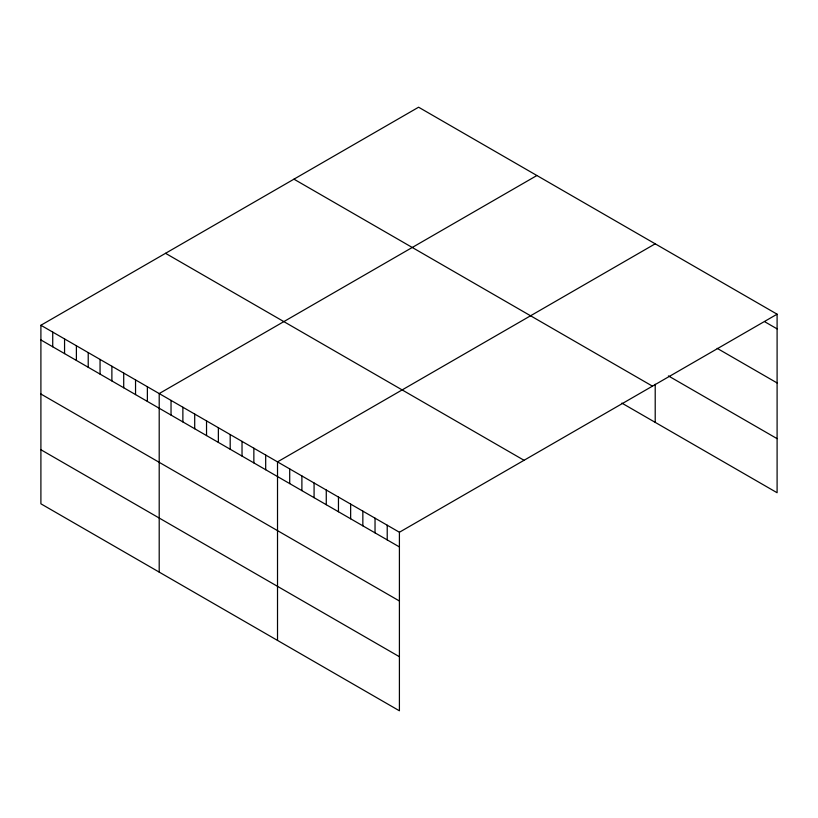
<?xml version="1.0" encoding="UTF-8"?>
<svg xmlns="http://www.w3.org/2000/svg" width="818" height="818" viewBox="0 0 818 818"><rect width="100%" height="100%" fill="white"/><g stroke="black" fill="none" stroke-linecap="round" stroke-linejoin="round"><path stroke-width="1.23" d="M40.9 325.267L399.409 532.252L399.409 710.791L40.9 503.806L40.9 325.267L418.591 107.209L777.1 314.194L777.1 492.733L621.864 403.11M536.905 175.512L159.203 393.57L159.203 572.109M655.208 243.815L277.517 461.873L277.517 640.412M399.409 532.252L777.1 314.194M764.912 321.842L777.1 328.877M717.171 348.345L777.1 382.947M668.408 375.912L777.1 438.663M293.959 179.173L652.457 386.147M165.543 253.314L524.041 460.289M40.9 339.951L399.409 546.935M40.9 394.02L399.409 601.005M40.9 449.736L399.409 656.721M655.208 384.266L655.208 422.354M387.221 525.217L387.221 539.9M375.033 518.172L375.033 532.866M362.844 511.138L362.844 525.821M350.646 504.103L350.646 518.786M338.458 497.068L338.458 511.751M326.27 490.023L326.27 504.716M314.081 482.988L314.081 497.671M301.893 475.953L301.893 490.636M289.705 468.918L289.705 483.602M265.686 455.043L265.686 469.736M253.856 448.213L253.856 462.906M242.026 441.383L242.026 456.076M230.195 434.552L230.195 449.246M218.365 427.722L218.365 442.405M206.535 420.892L206.535 435.575M194.704 414.061L194.704 428.744M182.874 407.231L182.874 421.914M171.034 400.401L171.034 415.084M147.373 386.74L147.373 401.423M135.543 379.91L135.543 394.593M123.712 373.08L123.712 387.763M111.882 366.249L111.882 380.932M100.052 359.419L100.052 374.102M88.221 352.589L88.221 367.272M76.391 345.758L76.391 360.441M64.561 338.928L64.561 353.611M52.73 332.098L52.73 346.781"/></g></svg>
